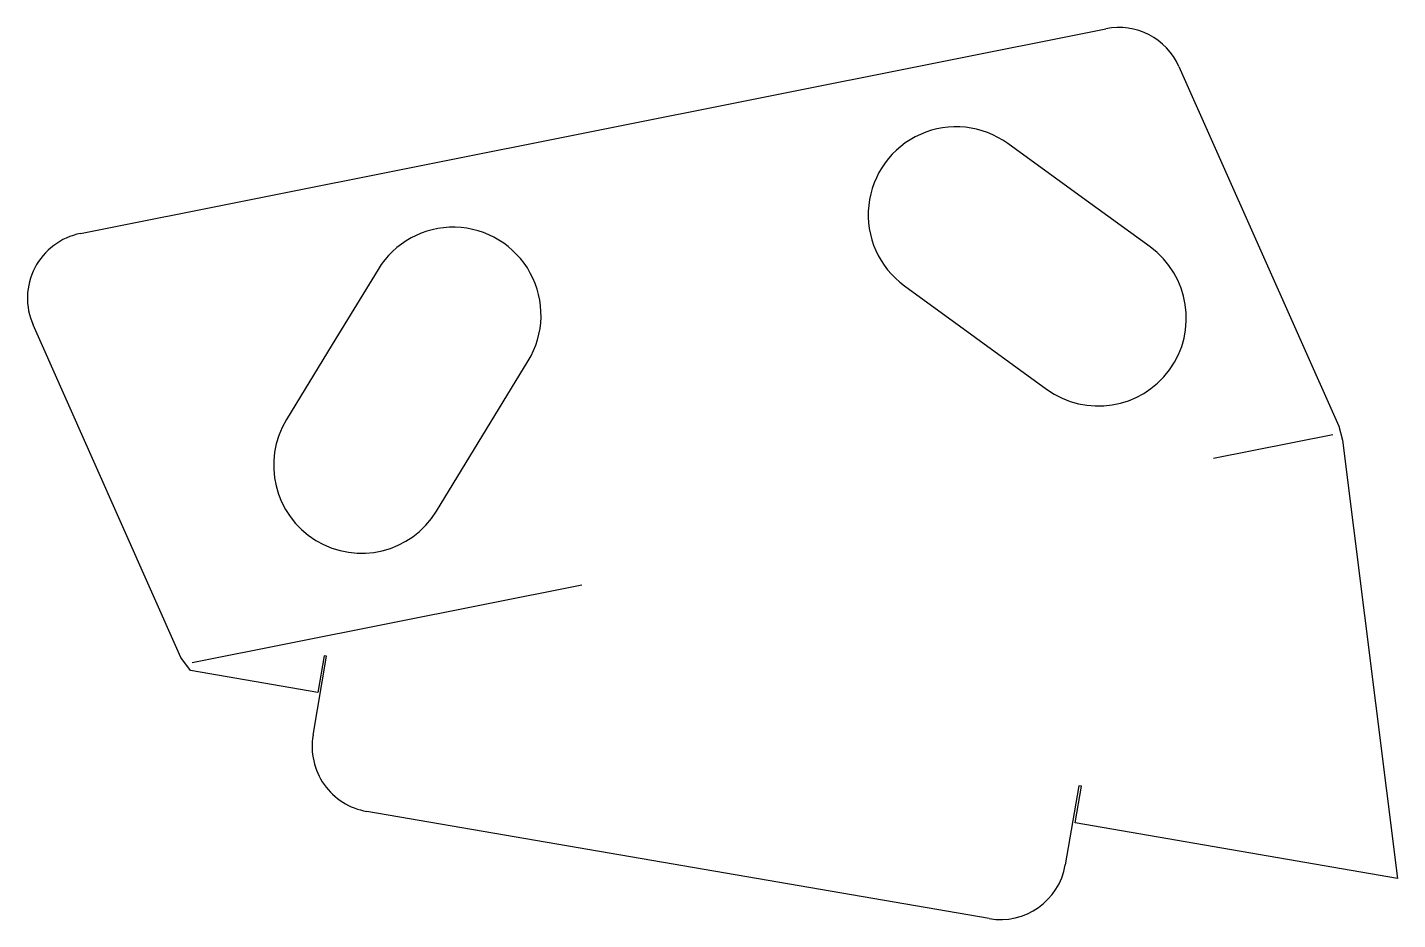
# Model space of a CAD drawing. Extents: x -158 to 153, y -101 to 101.
import ezdxf

# ---------------------------------------------------------------- set-up
doc = ezdxf.new("R2010")
doc.units = 0
doc.layers.get('0').update_dxf_attribs({"linetype": 'CONTINUOUS'})

msp = doc.modelspace()

# ---------------------------------------------------------------- linework, layer by layer
at = {"color": 0}
msp.add_line((138.498984, 8.795455), (111.403327, 3.382749), dxfattribs=at)
at = {"layer": 'TAGLIO', "color": 0}
for p, q in [((-146.308705, 54.592725), (86.886774, 101.176526)), ((103.531063, 92.562085), (139.905864, 10.764828)), ((80.786784, 63.281805), (64.611686, 75.044722)), ((96.961881, 51.518888), (80.786784, 63.281805)), ((-78.623974, 46.431554), (-89.038422, 29.357033)), ((41.085852, 42.694527), (73.436047, 19.168693)), ((-123.443515, -41.842603), (-157.076218, 33.788404)), ((-89.038422, 29.357033), (-99.45287, 12.282512)), ((-65.303827, -8.546384), (-44.474932, 25.602658)), ((139.905864, 10.764828), (140.729487, 7.552697)), ((140.729487, 7.552697), (153.25038, -92.108481)), ((-120.869889, -43.016818), (-32.250256, -25.313905)), ((-121.312078, -44.793481), (-123.443515, -41.842603)), ((-93.409612, -59.531206), (-90.313752, -41.566356)), ((-90.905037, -41.46446), (-92.339138, -49.786351)), ((-90.313752, -41.566356), (-90.905037, -41.46446)), ((-92.339138, -49.786351), (-121.312078, -44.793481)), ((80.773919, -71.049677), (77.678059, -89.014528)), ((79.931103, -79.473463), (81.365204, -71.151572)), ((81.365204, -71.151572), (80.773919, -71.049677)), ((60.348565, -101.249257), (-81.174883, -76.860701)), ((153.25038, -92.108481), (79.931103, -79.473463))]:
    msp.add_line(p, q, dxfattribs=at)
for centre, radius, start, end in [((89.825162, 86.467145), 15, 23.974458, 101.296868), ((52.848769, 58.869625), 20, 53.974458, 233.974458), ((-143.370317, 39.883344), 15, 101.296868, 203.974458), ((-61.549453, 36.017106), 20, 328.619279, 148.619279), ((85.198964, 35.343791), 20, 233.974458, 53.974458), ((-82.378349, 1.868064), 20, 148.619279, 328.619279), ((-78.6275, -62.078589), 15, 170.222326, 260.222326), ((62.895947, -86.467145), 15, 260.222326, 350.222326)]:
    msp.add_arc(centre, radius, start, end, dxfattribs=at)

doc.saveas('drawing.dxf')
